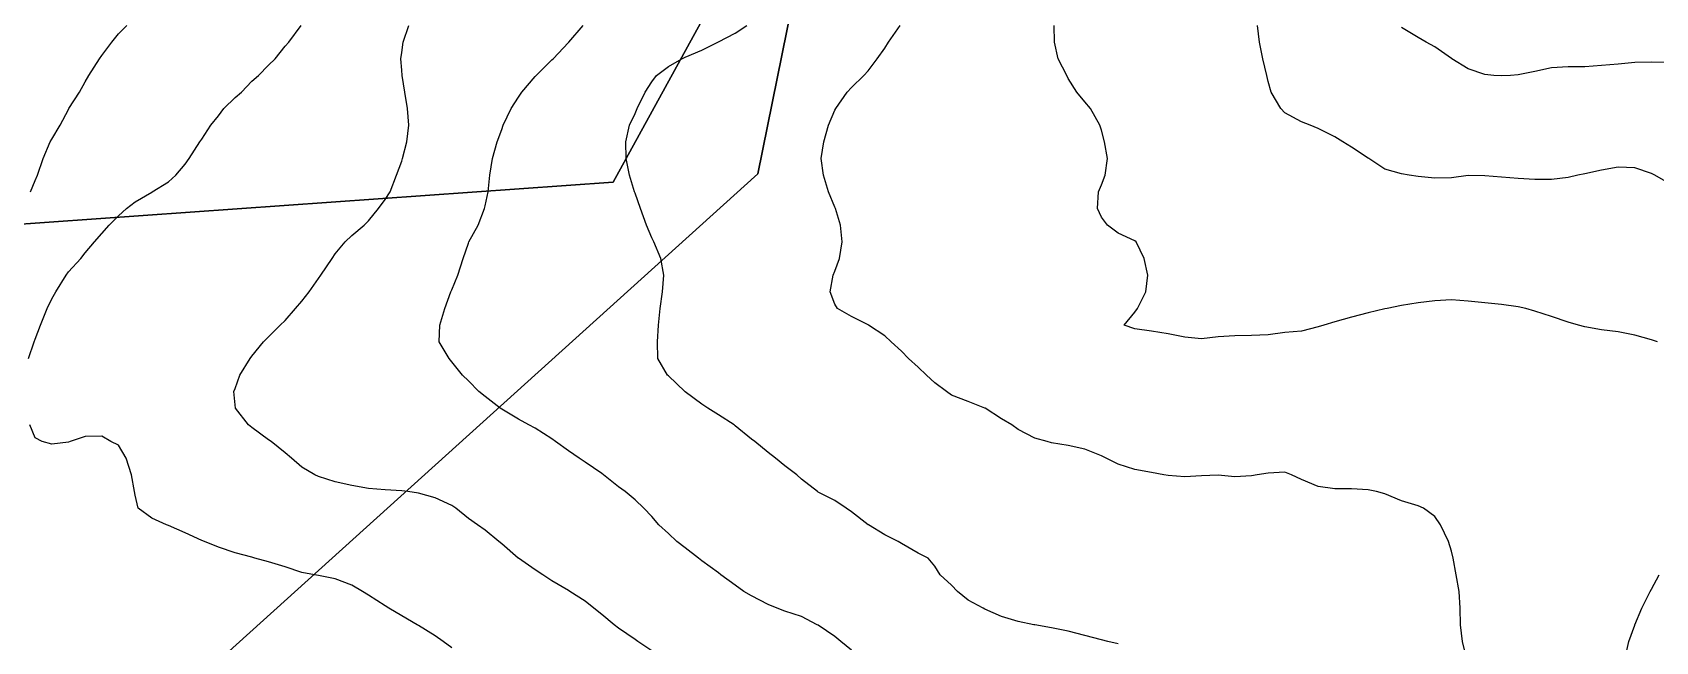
# Model space of a CAD drawing. Extents: x -280806 to 176394, y -263086 to 194114.
# Drawn here: x 23831 to 121495, y -107691 to -71002 of the extents above; entities that cross this region are included whole.
import ezdxf

# ---------------------------------------------------------------- set-up
doc = ezdxf.new("R2010")
doc.units = 0

msp = doc.modelspace()

# ---------------------------------------------------------------- linework, layer by layer
at = {"layer": 'CONTOURS'}
for points in [[(23590.7275, -90633.1639, 484632), (23934.3286, -89630.5243, 484632), (23993.856, -89471.0225, 484632), (24311.0918, -88627.9152, 484632), (24709.0692, -87625.2756, 484632), (24996.4651, -87044.5706, 484632), (25242.4692, -86622.636, 484632), (25849.5698, -85619.9964, 484632), (25999.1047, -85426.2655, 484632), (26734.1909, -84617.3873, 484632), (27001.7443, -84274.975, 484632), (27554.4077, -83614.7477, 484632), (28004.3839, -83120.5754, 484632), (28455.0917, -82612.1081, 484632), (29006.993, -82049.2034, 484632), (29496.2885, -81609.499, 484632), (30009.6326, -81197.8666, 484632), (31012.2722, -80623.2271, 484632), (31042.1731, -80606.8594, 484632), (32014.9118, -79995.3086, 484632), (32460.1332, -79604.2198, 484632), (33017.521, -78945.3641, 484632), (33257.49, -78601.5802, 484632), (33905.4643, -77598.971, 484632), (34020.1606, -77429.045, 484632), (34565.2344, -76596.3314, 484632), (35022.8002, -76016.9371, 484632), (35355.6418, -75593.6918, 484632), (36025.4398, -74927.8258, 484632), (36401.3801, -74591.0522, 484632), (37028.0489, -73943.5351, 484632), (37432.6099, -73588.4431, 484632), (38030.6885, -72982.2569, 484632), (38432.2015, -72585.8035, 484632), (39033.3281, -71839.2569, 484632), (39249.0655, -71583.1639, 484632), (39989.9734, -70580.5243, 484632)], [(23707.344, -80606.8594, 487680), (23993.856, -79919.9011, 487680), (24124.6457, -79604.2198, 487680), (24468.9478, -78601.5802, 487680), (24903.5621, -77598.971, 487680), (24996.4651, -77423.0405, 487680), (25490.485, -76596.3314, 487680), (25999.1047, -75643.4657, 487680), (26024.2812, -75593.6918, 487680), (26652.2606, -74591.0522, 487680), (27001.7443, -73969.5955, 487680), (27227.8754, -73588.4431, 487680), (27865.2122, -72585.8035, 487680), (28004.3839, -72384.7879, 487680), (28599.0182, -71583.1639, 487680), (29006.993, -71082.9871, 487680), (29517.1978, -70580.5243, 487680)], [(61091.2164, -108256.3951, 481584), (60259.3562, -107677.9152, 481584), (60088.5768, -107563.0056, 481584), (59085.9372, -106880.0402, 481584), (58835.5135, -106675.2756, 481584), (58083.3281, -106066.3462, 481584), (57608.6326, -105672.636, 481584), (57080.6885, -105260.5464, 481584), (56162.448, -104669.9964, 481584), (56078.0489, -104614.6142, 481584), (55075.4398, -104024.8262, 481584), (54539.9671, -103667.3873, 481584), (54072.8002, -103373.682, 481584), (53070.1606, -102667.4604, 481584), (53066.4725, -102664.7477, 481584), (52067.521, -101813.2889, 481584), (51883.6351, -101662.1081, 481584), (51064.9118, -100977.2225, 481584), (50618.4408, -100659.499, 481584), (50062.2722, -100270.879, 481584), (49309.2029, -99656.8594, 481584), (49059.6326, -99494.3705, 481584), (48056.993, -99028.5446, 481584), (47054.3839, -98743.4652, 481584), (46413.3286, -98654.2198, 481584), (46051.7443, -98608.6522, 481584), (45049.1047, -98558.6954, 481584), (44046.4651, -98466.0058, 481584), (43043.856, -98300.2555, 481584), (42041.2164, -98067.815, 481584), (41038.5768, -97752.469, 481584), (40811.7751, -97651.5802, 481584), (40035.9372, -97180.0241, 481584), (39416.675, -96648.971, 481584), (39033.3281, -96326.4926, 481584), (38201.5898, -95646.3314, 481584), (38030.6885, -95534.7746, 481584), (37028.0489, -94798.2254, 481584), (36839.0729, -94643.6918, 481584), (36043.8192, -93641.0522, 481584), (36025.4398, -93431.0755, 481584), (35957.5303, -92638.4431, 481584), (36025.4398, -92458.3368, 481584), (36309.2086, -91635.8035, 481584), (36929.1108, -90633.1639, 481584), (37028.0489, -90501.5513, 481584), (37742.5306, -89630.5243, 481584), (38030.6885, -89334.7769, 481584), (38741.6954, -88627.9152, 481584), (39033.3281, -88349.1756, 481584), (39658.2595, -87625.2756, 481584), (40035.9372, -87198.0984, 481584), (40474.8187, -86622.636, 481584), (41038.5768, -85820.1586, 481584), (41181.467, -85619.9964, 481584), (41856.8124, -84617.3873, 481584), (42041.2164, -84341.7566, 481584), (42655.6932, -83614.7477, 481584), (43043.856, -83230.0596, 481584), (43783.0874, -82612.1081, 481584), (44046.4651, -82358.9717, 481584), (44651.1578, -81609.499, 481584), (45049.1047, -81059.7922, 481584), (45352.6246, -80606.8594, 481584), (45737.7089, -79604.2198, 481584), (46051.7443, -78748.7986, 481584), (46098.5616, -78601.5802, 481584), (46353.6487, -77598.971, 481584), (46484.5298, -76596.3314, 481584), (46405.3733, -75593.6918, 481584), (46242.8234, -74591.0522, 481584), (46075.4273, -73588.4431, 481584), (46051.7443, -73266.3914, 481584), (46002.4582, -72585.8035, 481584), (46051.7443, -72212.393, 481584), (46132.4249, -71583.1639, 481584), (46472.1245, -70580.5243, 481584)], [(73122.8002, -108216.4663, 478536), (72475.8622, -107677.9152, 478536), (72120.1606, -107393.293, 478536), (71117.521, -106712.9794, 478536), (71041.26, -106675.2756, 478536), (70114.9118, -106185.9192, 478536), (69112.2722, -105861.9778, 478536), (68642.0573, -105672.636, 478536), (68109.6326, -105455.8318, 478536), (67106.993, -104943.341, 478536), (66635.2236, -104669.9964, 478536), (66104.3839, -104298.811, 478536), (65247.6216, -103667.3873, 478536), (65101.7443, -103551.289, 478536), (64099.1047, -102820.9272, 478536), (63905.5262, -102664.7477, 478536), (63096.4651, -102039.2371, 478536), (62604.6703, -101662.1081, 478536), (62093.856, -101190.7958, 478536), (61527.4157, -100659.499, 478536), (61091.2164, -100166.8812, 478536), (60609.7238, -99656.8594, 478536), (60088.5768, -99156.1339, 478536), (59501.4101, -98654.2198, 478536), (59085.9372, -98362.6786, 478536), (58200.3713, -97651.5802, 478536), (58083.3281, -97569.467, 478536), (57080.6885, -96891.8052, 478536), (56718.5251, -96648.971, 478536), (56078.0489, -96195.7944, 478536), (55311.4769, -95646.3314, 478536), (55075.4398, -95481.0079, 478536), (54072.8002, -94836.6912, 478536), (53701.3099, -94643.6918, 478536), (53070.1606, -94299.3288, 478536), (52067.521, -93701.4941, 478536), (51966.7846, -93641.0522, 478536), (51064.9118, -92936.0498, 478536), (50695.7076, -92638.4431, 478536), (50062.2722, -91983.367, 478536), (49706.2354, -91635.8035, 478536), (49059.6326, -90843.9331, 478536), (48900.0089, -90633.1639, 478536), (48295.0418, -89630.5243, 478536), (48350.8812, -88627.9152, 478536), (48651.8102, -87625.2756, 478536), (49011.2914, -86622.636, 478536), (49059.6326, -86503.8554, 478536), (49416.9192, -85619.9964, 478536), (49738.1784, -84617.3873, 478536), (50062.2722, -83700.7622, 478536), (50095.465, -83614.7477, 478536), (50645.4156, -82612.1081, 478536), (51027.5738, -81609.499, 478536), (51064.9118, -81447.4978, 478536), (51258.4294, -80606.8594, 478536), (51343.8343, -79604.2198, 478536), (51511.3524, -78601.5802, 478536), (51784.3618, -77598.971, 478536), (52067.521, -76838.9218, 478536), (52157.1626, -76596.3314, 478536), (52632.2849, -75593.6918, 478536), (53070.1606, -74904.0209, 478536), (53273.1574, -74591.0522, 478536), (54072.8002, -73660.0406, 478536), (54137.2349, -73588.4431, 478536), (55075.4398, -72660.3881, 478536), (55155.6936, -72585.8035, 478536), (56078.0489, -71608.4318, 478536), (56102.4024, -71583.1639, 478536), (56972.5759, -70580.5243, 478536)], [(89164.9118, -107818.8242, 475488), (88541.7482, -107677.9152, 475488), (88162.2722, -107593.9428, 475488), (87159.6326, -107320.4458, 475488), (86156.993, -107068.2238, 475488), (85154.3839, -106859.131, 475488), (84151.7443, -106686.797, 475488), (84093.497, -106675.2756, 475488), (83149.1047, -106491.8774, 475488), (82146.4651, -106186.285, 475488), (81143.856, -105732.3463, 475488), (81028.3978, -105672.636, 475488), (80141.2164, -105207.4502, 475488), (79482.9703, -104669.9964, 475488), (79138.5768, -104296.4945, 475488), (78451.2528, -103667.3873, 475488), (78135.9372, -103147.6118, 475488), (77718.1478, -102664.7477, 475488), (77133.3281, -102361.4412, 475488), (76130.6885, -101777.6273, 475488), (75917.0542, -101662.1081, 475488), (75128.0489, -101259.6197, 475488), (74137.6622, -100659.499, 475488), (74125.4398, -100650.7817, 475488), (73122.8002, -99878.388, 475488), (72803.1259, -99656.8594, 475488), (72120.1606, -99194.813, 475488), (71117.521, -98682.7795, 475488), (71071.8314, -98654.2198, 475488), (70114.9118, -97908.7094, 475488), (69821.9686, -97651.5802, 475488), (69112.2722, -97104.3118, 475488), (68542.4182, -96648.971, 475488), (68109.6326, -96300.8285, 475488), (67293.9878, -95646.3314, 475488), (67106.993, -95507.3426, 475488), (66104.3839, -94698.0986, 475488), (66050.2819, -94643.6918, 475488), (65101.7443, -94028.5445, 475488), (64466.0534, -93641.0522, 475488), (64099.1047, -93386.4223, 475488), (63096.4651, -92647.1909, 475488), (63084.7303, -92638.4431, 475488), (62093.856, -91682.7732, 475488), (62044.7527, -91635.8035, 475488), (61466.4557, -90633.1639, 475488), (61433.3239, -89630.5243, 475488), (61495.5641, -88627.9152, 475488), (61601.9088, -87625.2756, 475488), (61736.7828, -86622.636, 475488), (61819.9018, -85619.9964, 475488), (61635.1625, -84617.3873, 475488), (61216.4282, -83614.7477, 475488), (61091.2164, -83365.6651, 475488), (60782.2711, -82612.1081, 475488), (60415.4443, -81609.499, 475488), (60088.5768, -80682.8155, 475488), (60059.9256, -80606.8594, 475488), (59755.1256, -79604.2198, 475488), (59563.0406, -78601.5802, 475488), (59539.1748, -77598.971, 475488), (59765.4278, -76596.3314, 475488), (60088.5768, -75879.0761, 475488), (60209.2776, -75593.6918, 475488), (60706.193, -74591.0522, 475488), (61091.2164, -73970.4185, 475488), (61377.6674, -73588.4431, 475488), (62093.856, -73058.6093, 475488), (62905.6298, -72585.8035, 475488), (63096.4651, -72498.204, 475488), (64099.1047, -72077.3666, 475488), (65066.2046, -71583.1639, 475488), (65101.7443, -71567.1314, 475488), (66104.3839, -71042.4487, 475488), (66810.3312, -70580.5243, 475488)], [(110117.7173, -108680.5243, 472440), (109874.1211, -107677.9152, 472440), (109755.432, -106675.2756, 472440), (109748.7874, -105672.636, 472440), (109672.3435, -104669.9964, 472440), (109501.5336, -103667.3873, 472440), (109323.8657, -102664.7477, 472440), (109217.521, -102245.16, 472440), (109046.3148, -101662.1081, 472440), (108553.5446, -100659.499, 472440), (108214.9118, -100148.9285, 472440), (107531.215, -99656.8594, 472440), (107212.2722, -99513.1157, 472440), (106209.6326, -99208.9862, 472440), (105206.993, -98786.9602, 472440), (104701.8175, -98654.2198, 472440), (104204.3839, -98556.1046, 472440), (103201.7443, -98501.6064, 472440), (102199.1047, -98495.9371, 472440), (101196.4651, -98351.1876, 472440), (100193.856, -97934.1298, 472440), (99582.6406, -97651.5802, 472440), (99191.2164, -97491.5906, 472440), (98188.5768, -97543.4371, 472440), (97528.1057, -97651.5802, 472440), (97185.9372, -97705.6212, 472440), (96183.3281, -97775.3594, 472440), (95180.6885, -97668.8623, 472440), (94178.0489, -97710.5894, 472440), (93175.4398, -97766.3983, 472440), (92172.8002, -97695.4409, 472440), (91900.9795, -97651.5802, 472440), (91170.1606, -97515.4565, 472440), (90167.521, -97323.341, 472440), (89164.9118, -96996.504, 472440), (88440.3718, -96648.971, 472440), (88162.2722, -96504.2825, 472440), (87159.6326, -96110.0542, 472440), (86156.993, -95891.1468, 472440), (85154.3839, -95726.1586, 472440), (84879.1495, -95646.3314, 472440), (84151.7443, -95445.4073, 472440), (83149.1047, -94926.2719, 472440), (82768.1962, -94643.6918, 472440), (82146.4651, -94268.483, 472440), (81150.2263, -93641.0522, 472440), (81143.856, -93638.5224, 472440), (80141.2164, -93232.4069, 472440), (79138.5768, -92849.7, 472440), (78833.472, -92638.4431, 472440), (78135.9372, -92098.9471, 472440), (77620.429, -91635.8035, 472440), (77133.3281, -91169.7948, 472440), (76548.1121, -90633.1639, 472440), (76130.6885, -90209.7358, 472440), (75492.5287, -89630.5243, 472440), (75128.0489, -89267.9038, 472440), (74145.5261, -88627.9152, 472440), (74125.4398, -88612.157, 472440), (73122.8002, -88106.8901, 472440), (72266.7998, -87625.2756, 472440), (72120.1606, -87368.3902, 472440), (71830.0214, -86622.636, 472440), (72020.3081, -85619.9964, 472440), (72120.1606, -85374.7848, 472440), (72390.7925, -84617.3873, 472440), (72549.7762, -83614.7477, 472440), (72445.3822, -82612.1081, 472440), (72151.4026, -81609.499, 472440), (72120.1606, -81526.7458, 472440), (71739.6178, -80606.8594, 472440), (71428.6303, -79604.2198, 472440), (71286.1058, -78601.5802, 472440), (71441.5538, -77598.971, 472440), (71720.8726, -76596.3314, 472440), (72120.1606, -75689.521, 472440), (72162.8326, -75593.6918, 472440), (72849.8213, -74591.0522, 472440), (73122.8002, -74313.2575, 472440), (73857.0024, -73588.4431, 472440), (74125.4398, -73309.1244, 472440), (74660.5771, -72585.8035, 472440), (75128.0489, -71948.9849, 472440), (75349.669, -71583.1639, 472440), (76036.0176, -70580.5243, 472440)], [(121615.8096, -89630.5243, 469392), (121249.1047, -89516.6815, 469392), (120246.4651, -89235.0158, 469392), (119243.856, -89034.7013, 469392), (118241.2164, -88922.413, 469392), (117238.5768, -88726.0913, 469392), (116855.9309, -88627.9152, 469392), (116235.9372, -88448.7842, 469392), (115233.3281, -88120.9109, 469392), (114230.6885, -87792.3365, 469392), (113685.9194, -87625.2756, 469392), (113228.0489, -87520.4244, 469392), (112225.4398, -87390.9758, 469392), (111222.8002, -87284.0825, 469392), (110220.1606, -87183.8947, 469392), (109217.521, -87099.6175, 469392), (108214.9118, -87175.8785, 469392), (107212.2722, -87287.3134, 469392), (106209.6326, -87445.4741, 469392), (105341.8975, -87625.2756, 469392), (105206.993, -87659.2913, 469392), (104204.3839, -87898.8641, 469392), (103201.7443, -88161.3578, 469392), (102199.1047, -88442.8711, 469392), (101534.0311, -88627.9152, 469392), (101196.4651, -88734.6866, 469392), (100193.856, -88987.0915, 469392), (99191.2164, -89075.514, 469392), (98188.5768, -89214.96, 469392), (97185.9372, -89257.7844, 469392), (96183.3281, -89274.457, 469392), (95180.6885, -89329.5648, 469392), (94178.0489, -89455.5691, 469392), (93175.4398, -89352.4858, 469392), (92172.8002, -89163.906, 469392), (91170.1606, -88991.8464, 469392), (90167.521, -88852.5223, 469392), (89522.1679, -88627.9152, 469392), (90167.521, -87859.1791, 469392), (90315.1661, -87625.2756, 469392), (90831.7411, -86622.636, 469392), (90948.0833, -85619.9964, 469392), (90733.6565, -84617.3873, 469392), (90240.7034, -83614.7477, 469392), (90167.521, -83549.9472, 469392), (89164.9118, -83098.9956, 469392), (88523.5212, -82612.1081, 469392), (88162.2722, -82120.8619, 469392), (87913.464, -81609.499, 469392), (87970.5226, -80606.8594, 469392), (88162.2722, -80174.2567, 469392), (88386.605, -79604.2198, 469392), (88526.935, -78601.5802, 469392), (88328.8759, -77598.971, 469392), (88162.2722, -76893.3286, 469392), (88052.8795, -76596.3314, 469392), (87496.9548, -75593.6918, 469392), (87159.6326, -75177.0302, 469392), (86679.5726, -74591.0522, 469392), (86156.993, -73774.4626, 469392), (86074.2703, -73588.4431, 469392), (85546.4786, -72585.8035, 469392), (85325.4072, -71583.1639, 469392), (85301.9071, -70580.5243, 469392)], [(122251.7443, -80054.3179, 466344), (121447.8953, -79604.2198, 466344), (121249.1047, -79509.0307, 466344), (120246.4651, -79158.7546, 466344), (119243.856, -79127.0249, 466344), (118241.2164, -79302.6811, 466344), (117238.5768, -79520.4607, 466344), (116817.8004, -79604.2198, 466344), (116235.9372, -79732.9368, 466344), (115233.3281, -79861.5319, 466344), (114230.6885, -79866.5916, 466344), (113228.0489, -79796.0304, 466344), (112225.4398, -79718.3064, 466344), (111222.8002, -79636.1323, 466344), (110220.1606, -79619.1854, 466344), (109217.521, -79758.601, 466344), (108214.9118, -79772.2865, 466344), (107212.2722, -79677.707, 466344), (106678.7198, -79604.2198, 466344), (106209.6326, -79521.0094, 466344), (105206.993, -79239.6485, 466344), (104249.7686, -78601.5802, 466344), (104204.3839, -78577.6229, 466344), (103201.7443, -77908.5259, 466344), (102675.8729, -77598.971, 466344), (102199.1047, -77282.3143, 466344), (101196.4651, -76782.3509, 466344), (100708.5108, -76596.3314, 466344), (100193.856, -76386.0499, 466344), (99191.2164, -75845.0299, 466344), (98950.8816, -75593.6918, 466344), (98364.3854, -74591.0522, 466344), (98188.5768, -73961.9755, 466344), (98096.0395, -73588.4431, 466344), (97867.47, -72585.8035, 466344), (97664.3818, -71583.1639, 466344), (97542.2789, -70580.5243, 466344)], [(122251.7443, -72822.6026, 463296), (121249.1047, -72786.2095, 463296), (120246.4651, -72816.3238, 463296), (119243.856, -72908.5258, 463296), (118241.2164, -72991.3704, 463296), (117238.5768, -73070.8013, 463296), (116235.9372, -73078.1165, 463296), (115233.3281, -73137.0953, 463296), (114230.6885, -73358.8678, 463296), (113228.0489, -73557.8717, 463296), (112775.5428, -73588.4431, 463296), (112225.4398, -73620.4776, 463296), (111757.6327, -73588.4431, 463296), (111222.8002, -73542.205, 463296), (110220.1606, -73201.8348, 463296), (109236.2966, -72585.8035, 463296), (109217.521, -72573.7334, 463296), (108214.9118, -71877.3264, 463296), (107697.331, -71583.1639, 463296), (107212.2722, -71315.641, 463296), (106209.6326, -70698.6343, 463296)], [(49059.6326, -108059.8601, 484632), (48544.795, -107677.9152, 484632), (48056.993, -107349.7066, 484632), (47054.3839, -106724.5008, 484632), (46973.3681, -106675.2756, 484632), (46051.7443, -106137.3646, 484632), (45276.455, -105672.636, 484632), (45049.1047, -105529.441, 484632), (44046.4651, -104886.7092, 484632), (43695.1526, -104669.9964, 484632), (43043.856, -104289.1488, 484632), (42041.2164, -103912.7513, 484632), (41038.5768, -103708.6572, 484632), (40793.7005, -103667.3873, 484632), (40035.9372, -103537.1462, 484632), (39033.3281, -103196.6846, 484632), (38030.6885, -102886.1239, 484632), (37202.2116, -102664.7477, 484632), (37028.0489, -102614.3642, 484632), (36025.4398, -102348.3043, 484632), (35022.8002, -102009.5801, 484632), (34177.8946, -101662.1081, 484632), (34020.1606, -101594.351, 484632), (33017.521, -101143.5214, 484632), (32014.9118, -100705.3409, 484632), (31901.0081, -100659.499, 484632), (31012.2722, -100255.7609, 484632), (30195.3473, -99656.8594, 484632), (30009.6326, -98880.0461, 484632), (29972.9957, -98654.2198, 484632), (29792.5541, -97651.5802, 484632), (29469.2222, -96648.971, 484632), (29006.993, -95865.1169, 484632), (28540.4662, -95646.3314, 484632), (28004.3839, -95322.451, 484632), (27001.7443, -95345.311, 484632), (26090.6666, -95646.3314, 484632), (25999.1047, -95677.1772, 484632), (24996.4651, -95809.6128, 484632), (24405.9761, -95646.3314, 484632), (23993.856, -95414.3482, 484632), (23670.7375, -94643.6918, 484632)], [(119674.0202, -108680.5243, 469392), (119887.746, -107677.9152, 469392), (120246.4651, -106704.9936, 469392), (120257.7732, -106675.2756, 469392), (120679.9212, -105672.636, 469392), (121175.2517, -104669.9964, 469392), (121249.1047, -104532.8669, 469392), (121708.987, -103667.3873, 469392)]]:
    msp.add_polyline3d(points, dxfattribs=at)
at = {"layer": 'PARCELS'}
for points in [[(28433.268, 73685.4305, 0), (32922.6367, 53882.0868, 0), (57066.8201, 27723.4193, 0), (72411.1226, -55150.0243, 0), (58768.0918, -80022.5273, 0), (-14774.3875, -85232.9309, 0), (-14631.101, -75452.2037, 0), (-13082.839, 30166.7875, 0), (-90574.6728, 31942.0646, 0), (-89179.207, 132225.7757, 0), (-69611.3213, 125692.2962, 0), (-9424.6903, 110071.1134, 0), (15740.3597, 85885.1724, 0), (28433.268, 73685.4305, 0)], [(68443.0229, 38760.9893, 0), (84885.9466, 1999.3966, 0), (109920.085, -17728.753, 0), (126896.4391, -75683.1202, 0), (172191.2431, -120838.8439, 0), (67372.9615, -245649.9024, 0), (26524.1227, -215612.6854, 0), (39668.2265, -181604.5339, 0), (68003.867, -154411.4057, 0), (25137.5266, -117784.7784, 0), (67478.1785, -79526.4043, 0), (72411.1226, -55150.0243, 0), (57066.8201, 27723.4193, 0), (32922.6367, 53882.0868, 0), (68443.0229, 38760.9893, 0)], [(26524.1227, -215612.6854, 0), (67372.9615, -245649.9024, 0), (-92554.6841, -111854.3458, 0), (-92437.0313, -101920.9138, 0), (-37610.7655, -86850.474, 0), (-14774.3875, -85232.9309, 0), (58768.0918, -80022.5273, 0), (72411.1226, -55150.0243, 0), (67478.1785, -79526.4043, 0), (25137.5266, -117784.7784, 0), (68003.867, -154411.4057, 0), (39668.2265, -181604.5339, 0), (26524.1227, -215612.6854, 0)]]:
    msp.add_polyline3d(points, dxfattribs=at)

doc.saveas('drawing.dxf')
